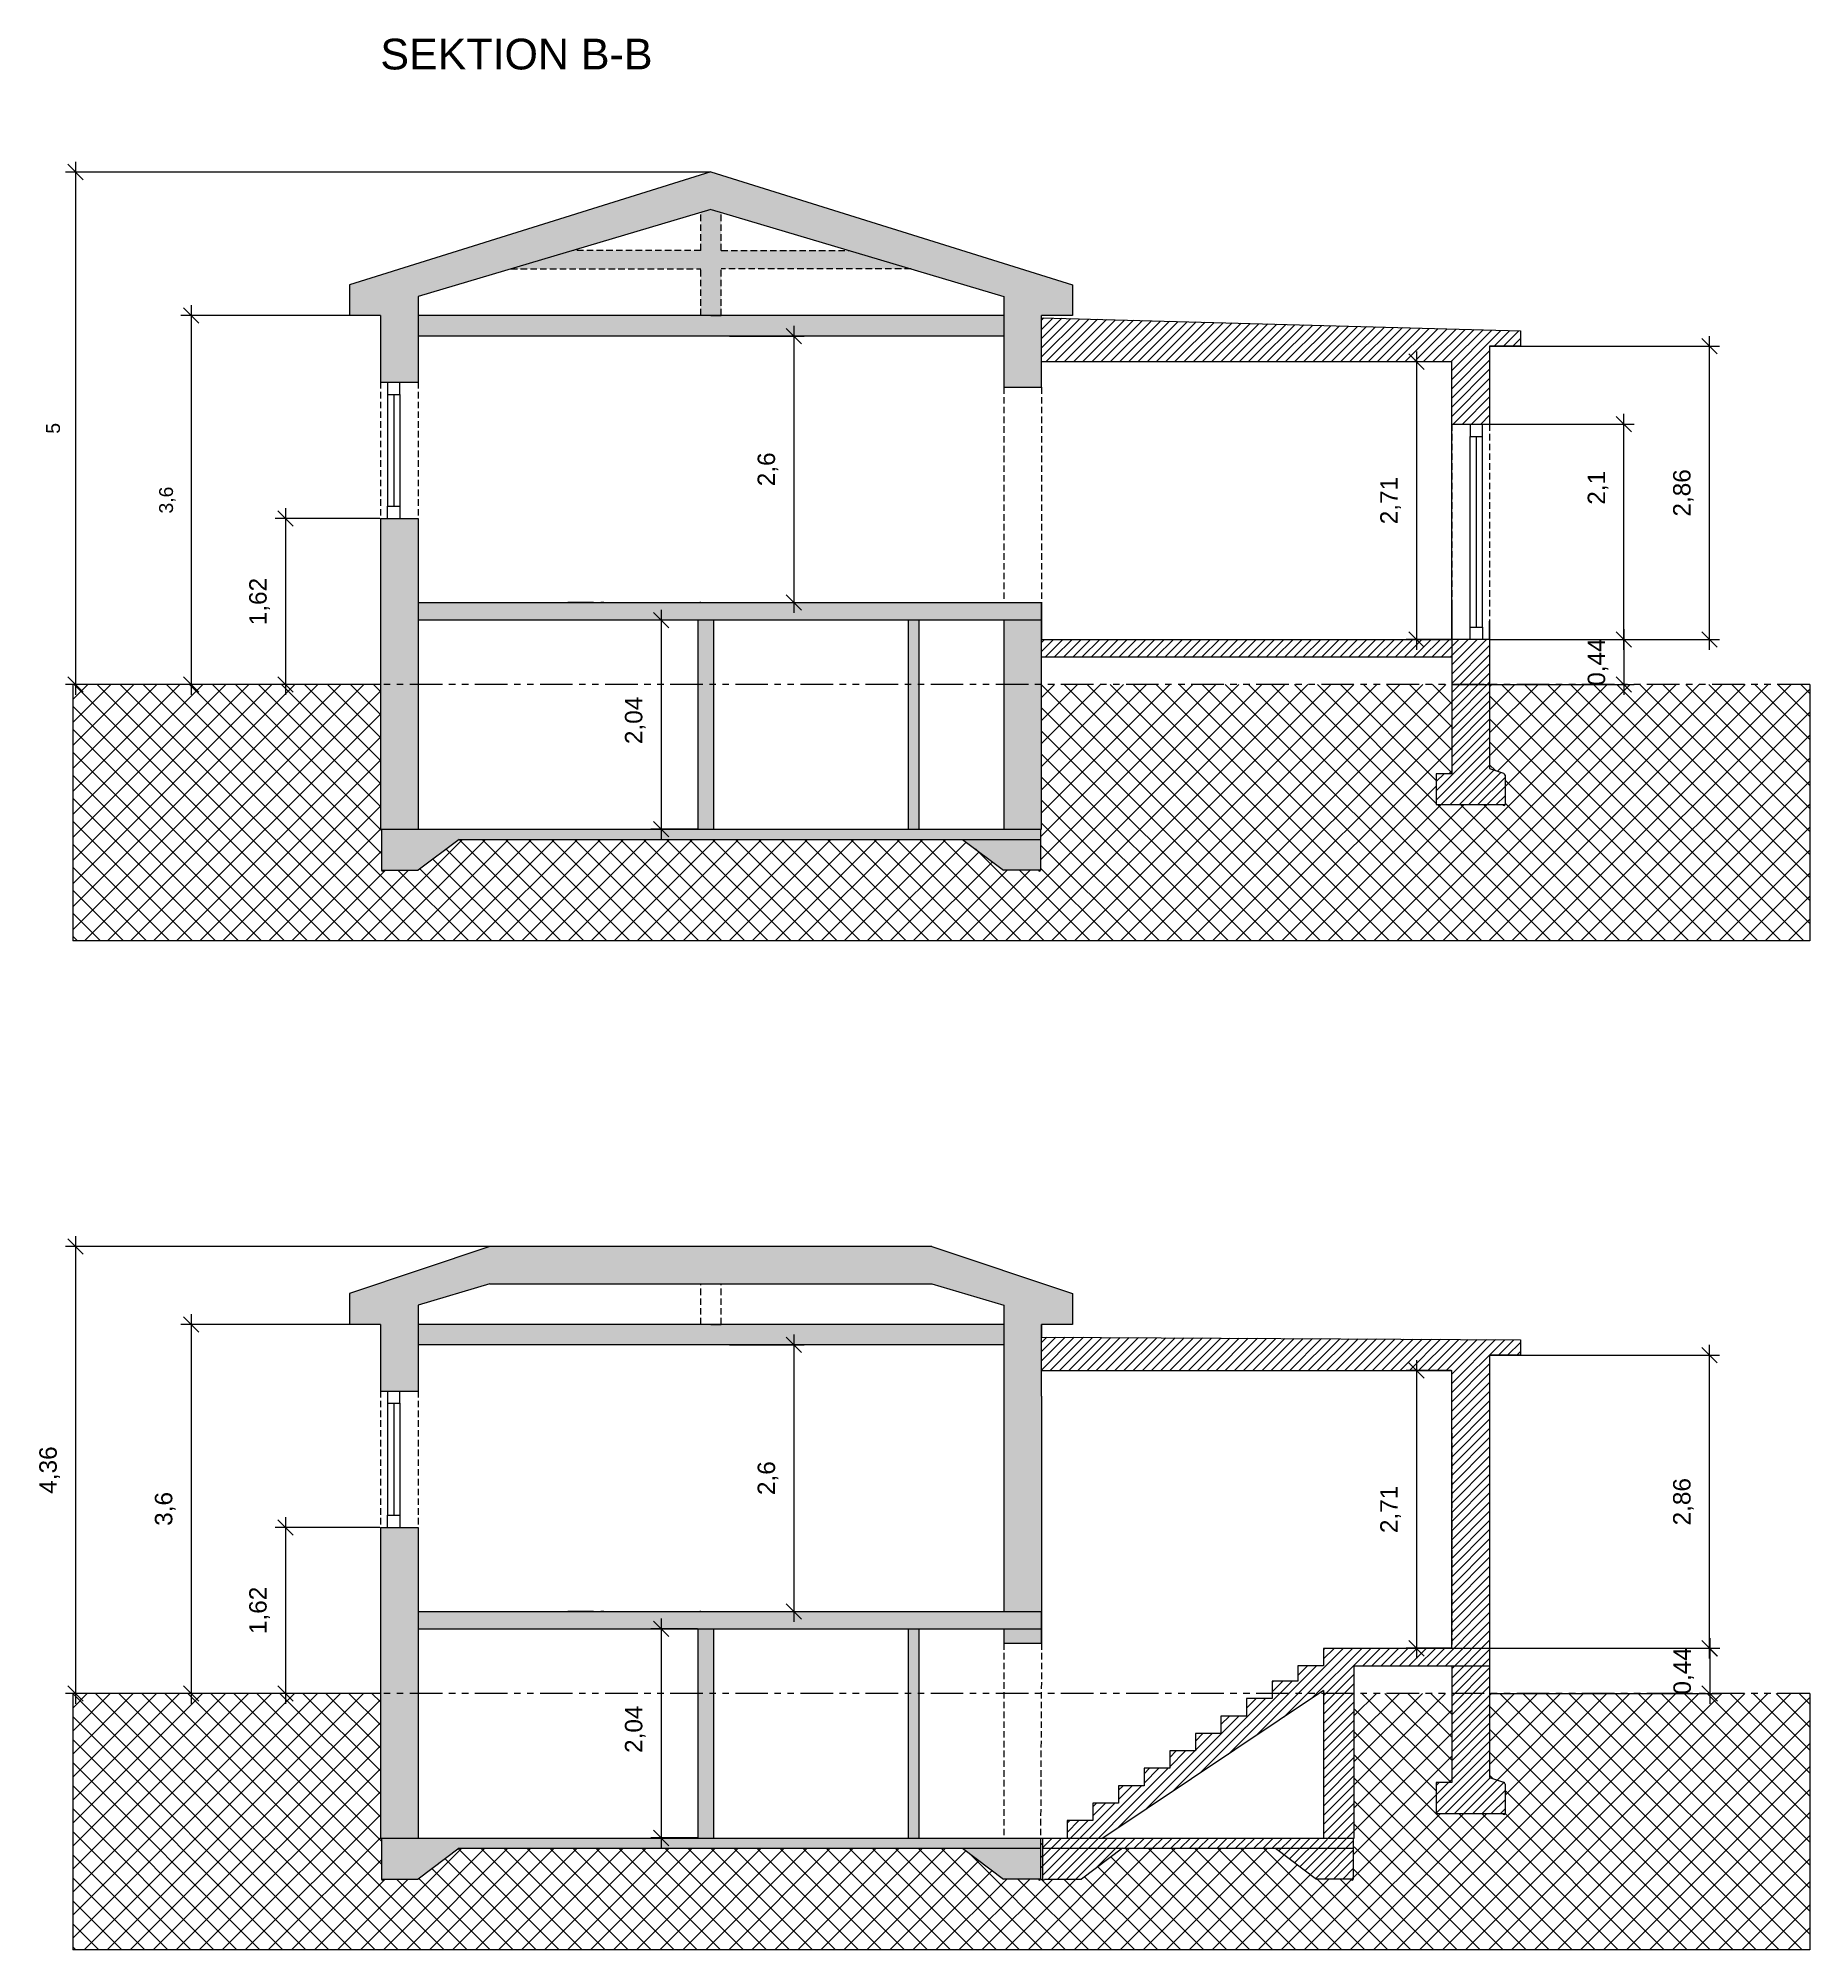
# Model space of a CAD drawing. Header units: millimetres. Extents: x -50011 to 90899, y -58634 to 500399.
# Drawn here: x 38760 to 56036, y 9390 to 28035 of the extents above; entities that cross this region are included whole.
import ezdxf

# ---------------------------------------------------------------- set-up
doc = ezdxf.new("R2010")
doc.units = ezdxf.units.MM
doc.linetypes.add('HIDDEN', pattern=[9.525, 6.35, -3.175])
doc.linetypes.add('PHANTOM2', pattern=[31.75, 15.875, -3.175, 3.175, -3.175, 3.175, -3.175])
doc.layers.get('0').update_dxf_attribs({"color": 1})
for name, color, linetype in [('Angivelser', 7, 'Continuous'), ('Grundritningar', 1, 'Continuous'), ('Mått', 4, 'Continuous')]:
    doc.layers.add(name, color=color, linetype=linetype)
doc.styles.get("Standard").update_dxf_attribs({"font": 'Arial.ttf', "height": 170})
doc.dimstyles.new('Egen dimension', dxfattribs={"dimscale": 10, "dimtxt": 2.5, "dimasz": 15, "dimexe": 10, "dimexo": 0.625, "dimgap": 15, "dimtad": 1, "dimlfac": 0.001, "dimtxsty": 'Standard', "dimblk": 'OBLIQUE', "dimblk1": 'OBLIQUE', "dimblk2": 'OBLIQUE', "dimcen": 20, "dimdle": 10, "dimadec": 0, "dimazin": 0, "dimtfac": 1, "dimtmove": 0, "dimatfit": 3, "dimldrblk": 'OPEN90', "dimfxl": 1, "dimarcsym": 0})
doc.dimstyles.new('ISO-25', dxfattribs={"dimscale": 10, "dimtxt": 2.5, "dimasz": 15, "dimexe": 10, "dimexo": 0.625, "dimgap": 15, "dimtad": 1, "dimlfac": 0.001, "dimtxsty": 'Standard', "dimblk": 'OBLIQUE', "dimblk1": 'OBLIQUE', "dimblk2": 'OBLIQUE', "dimcen": 20, "dimdle": 10, "dimadec": 0, "dimazin": 0, "dimtfac": 1, "dimtmove": 0, "dimatfit": 3, "dimldrblk": 'OPEN90', "dimfxl": 1, "dimarcsym": 0})

# ---------------------------------------------------------------- blocks, each defined once
blk = doc.blocks.new('_Oblique')
at = {"color": 0, "linetype": 'ByBlock', "lineweight": -2}
blk.add_line((-0.5, -0.5), (0.5, 0.5), dxfattribs=at)
blk = doc.blocks.new('*D32')
at = {"layer": 'Defpoints', "color": 0, "transparency": 16777216}
for p in [(45196, 22360), (44835, 20320), (45196, 20320)]:
    blk.add_point(p, dxfattribs=at)
at = {"layer": 'Mått', "color": 0, "lineweight": -2, "transparency": 16777216}
for p, q in [((44835, 22460), (44835, 20220)), ((45190, 22360), (44735, 22360)), ((45190, 20320), (44735, 20320))]:
    blk.add_line(p, q, dxfattribs=at)
at = {"layer": 'Mått', "color": 0, "lineweight": -2, "transparency": 16777216, "xscale": 150, "yscale": 150, "zscale": 150}
for p, rotation in [((44835, 22360), 90), ((44835, 20320), 270)]:
    blk.add_blockref('_Oblique', p, dxfattribs=dict(at, rotation=rotation))
at = {"layer": 'Mått', "color": 0, "transparency": 16777216, "insert": (44582, 21381), "char_height": 170, "attachment_point": 5, "rotation": 90}
blk.add_mtext('2,04', dxfattribs=at)
blk = doc.blocks.new('_Open90')
at = {"color": 0, "linetype": 'ByBlock', "lineweight": -2}
for p, q in [((0, 0), (-1, 0)), ((-0.5, 0.5), (0, 0)), ((0, 0), (-0.5, -0.5))]:
    blk.add_line(p, q, dxfattribs=at)
blk = doc.blocks.new('*D33')
at = {"layer": 'Defpoints', "color": 0, "transparency": 16777216}
for p in [(45496, 25130), (45496, 22530), (46129, 22530)]:
    blk.add_point(p, dxfattribs=at)
at = {"layer": 'Mått', "color": 0, "lineweight": -2, "transparency": 16777216}
for p, q in [((46129, 25230), (46129, 22430)), ((45502, 25130), (46229, 25130)), ((45502, 22530), (46229, 22530))]:
    blk.add_line(p, q, dxfattribs=at)
at = {"layer": 'Mått', "color": 0, "lineweight": -2, "transparency": 16777216, "xscale": 150, "yscale": 150, "zscale": 150}
for p, rotation in [((46129, 25130), 90), ((46129, 22530), 270)]:
    blk.add_blockref('_Oblique', p, dxfattribs=dict(at, rotation=rotation))
at = {"layer": 'Mått', "color": 0, "transparency": 16777216, "insert": (45876, 23830), "char_height": 170, "attachment_point": 5, "rotation": 90}
blk.add_mtext('2,6', dxfattribs=at)
blk = doc.blocks.new('*D34')
at = {"layer": 'Defpoints', "color": 0, "transparency": 16777216}
for p in [(52914, 22170), (52544, 21730), (54224, 21730)]:
    blk.add_point(p, dxfattribs=at)
at = {"layer": 'Mått', "color": 0, "lineweight": -2, "transparency": 16777216}
for p, q in [((54224, 22270), (54224, 21630)), ((52920, 22170), (54324, 22170)), ((52550, 21730), (54324, 21730))]:
    blk.add_line(p, q, dxfattribs=at)
at = {"layer": 'Mått', "color": 0, "lineweight": -2, "transparency": 16777216, "xscale": 150, "yscale": 150, "zscale": 150}
for p, rotation in [((54224, 22170), 90), ((54224, 21730), 270)]:
    blk.add_blockref('_Oblique', p, dxfattribs=dict(at, rotation=rotation))
at = {"layer": 'Mått', "color": 0, "transparency": 16777216, "insert": (53971, 21950), "char_height": 170, "attachment_point": 5, "rotation": 90}
blk.add_mtext('0,44', dxfattribs=at)
blk = doc.blocks.new('*D35')
at = {"layer": 'Defpoints', "color": 0, "transparency": 16777216}
for p in [(52544, 24270), (54224, 24270), (52914, 22170)]:
    blk.add_point(p, dxfattribs=at)
at = {"layer": 'Mått', "color": 0, "lineweight": -2, "transparency": 16777216}
for p, q in [((52550, 24270), (54324, 24270)), ((54224, 22070), (54224, 24370)), ((52920, 22170), (54324, 22170))]:
    blk.add_line(p, q, dxfattribs=at)
at = {"layer": 'Mått', "color": 0, "lineweight": -2, "transparency": 16777216, "xscale": 150, "yscale": 150, "zscale": 150}
for p, rotation in [((54224, 24270), 90), ((54224, 22170), 270)]:
    blk.add_blockref('_Oblique', p, dxfattribs=dict(at, rotation=rotation))
at = {"layer": 'Mått', "color": 0, "transparency": 16777216, "insert": (53971, 23650), "char_height": 170, "attachment_point": 5, "rotation": 90}
blk.add_mtext('2,1', dxfattribs=at)
blk = doc.blocks.new('*D38')
at = {"layer": 'Defpoints', "color": 0, "transparency": 16777216}
for p in [(42096, 23350), (41171, 21730), (42096, 21730)]:
    blk.add_point(p, dxfattribs=at)
at = {"layer": 'Mått', "color": 0, "lineweight": -2, "transparency": 16777216}
for p, q in [((42090, 23350), (41071, 23350)), ((41171, 23450), (41171, 21630)), ((42090, 21730), (41071, 21730))]:
    blk.add_line(p, q, dxfattribs=at)
at = {"layer": 'Mått', "color": 0, "lineweight": -2, "transparency": 16777216, "xscale": 150, "yscale": 150, "zscale": 150}
for p, rotation in [((41171, 23350), 90), ((41171, 21730), 270)]:
    blk.add_blockref('_Oblique', p, dxfattribs=dict(at, rotation=rotation))
at = {"layer": 'Mått', "color": 0, "transparency": 16777216, "insert": (40918, 22540), "char_height": 170, "attachment_point": 5, "rotation": 90}
blk.add_mtext('1,62', dxfattribs=at)
blk = doc.blocks.new('*D47')
at = {"layer": 'Defpoints', "color": 0, "transparency": 16777216}
for p in [(45320, 26730), (39124, 21730), (42096, 21730)]:
    blk.add_point(p, dxfattribs=at)
at = {"layer": 'Mått', "color": 0, "lineweight": -2, "transparency": 16777216}
for p, q in [((45314, 26730), (39024, 26730)), ((39124, 26830), (39124, 21630)), ((42090, 21730), (39024, 21730))]:
    blk.add_line(p, q, dxfattribs=at)
at = {"layer": 'Mått', "color": 0, "lineweight": -2, "transparency": 16777216, "xscale": 150, "yscale": 150, "zscale": 150}
for p, rotation in [((39124, 26730), 90), ((39124, 21730), 270)]:
    blk.add_blockref('_Oblique', p, dxfattribs=dict(at, rotation=rotation))
at = {"layer": 'Mått', "color": 0, "transparency": 16777216, "insert": (38905, 24230), "char_height": 135, "attachment_point": 5, "rotation": 90}
blk.add_mtext('5', dxfattribs=at)
blk = doc.blocks.new('*D48')
at = {"layer": 'Defpoints', "color": 0, "transparency": 16777216}
for p in [(42096, 25330), (40250, 21730), (42096, 21730)]:
    blk.add_point(p, dxfattribs=at)
at = {"layer": 'Mått', "color": 0, "lineweight": -2, "transparency": 16777216}
for p, q in [((40250, 25430), (40250, 21630)), ((42090, 25330), (40150, 25330)), ((42090, 21730), (40150, 21730))]:
    blk.add_line(p, q, dxfattribs=at)
at = {"layer": 'Mått', "color": 0, "lineweight": -2, "transparency": 16777216, "xscale": 150, "yscale": 150, "zscale": 150}
for p, rotation in [((40250, 25330), 90), ((40250, 21730), 270)]:
    blk.add_blockref('_Oblique', p, dxfattribs=dict(at, rotation=rotation))
at = {"layer": 'Mått', "color": 0, "transparency": 16777216, "insert": (40019, 23530), "char_height": 135, "attachment_point": 5, "rotation": 90}
blk.add_mtext('3,6', dxfattribs=at)
blk = doc.blocks.new('*D201')
at = {"layer": 'Defpoints', "color": 0, "ltscale": 100, "transparency": 16777216}
for p in [(52914, 25030), (55057, 25030), (52914, 22170)]:
    blk.add_point(p, dxfattribs=at)
at = {"layer": 'Mått', "color": 0, "lineweight": -2, "ltscale": 100, "transparency": 16777216}
for p, q in [((52920, 25030), (55157, 25030)), ((55057, 22070), (55057, 25130)), ((52920, 22170), (55157, 22170))]:
    blk.add_line(p, q, dxfattribs=at)
at = {"layer": 'Mått', "color": 0, "lineweight": -2, "ltscale": 100, "transparency": 16777216, "xscale": 150, "yscale": 150, "zscale": 150}
for p, rotation in [((55057, 25030), 90), ((55057, 22170), 270)]:
    blk.add_blockref('_Oblique', p, dxfattribs=dict(at, rotation=rotation))
at = {"layer": 'Mått', "color": 0, "ltscale": 100, "transparency": 16777216, "insert": (54804, 23600), "char_height": 170, "attachment_point": 5, "rotation": 90}
blk.add_mtext('2,86', dxfattribs=at)
blk = doc.blocks.new('*D214')
at = {"layer": 'Defpoints', "color": 0, "ltscale": 100, "transparency": 16777216}
for p in [(52544, 24880), (52201, 22170), (52544, 22170)]:
    blk.add_point(p, dxfattribs=at)
at = {"layer": 'Mått', "color": 0, "lineweight": -2, "ltscale": 100, "transparency": 16777216}
for p, q in [((52538, 24880), (52101, 24880)), ((52201, 24980), (52201, 22070)), ((52538, 22170), (52101, 22170))]:
    blk.add_line(p, q, dxfattribs=at)
at = {"layer": 'Mått', "color": 0, "lineweight": -2, "ltscale": 100, "transparency": 16777216, "xscale": 150, "yscale": 150, "zscale": 150}
for p, rotation in [((52201, 24880), 90), ((52201, 22170), 270)]:
    blk.add_blockref('_Oblique', p, dxfattribs=dict(at, rotation=rotation))
at = {"layer": 'Mått', "color": 0, "ltscale": 100, "transparency": 16777216, "insert": (51948, 23525), "char_height": 170, "attachment_point": 5, "rotation": 90}
blk.add_mtext('2,71', dxfattribs=at)
blk = doc.blocks.new('*D221')
at = {"layer": 'Defpoints', "color": 0, "transparency": 16777216}
for p in [(45196, 12520), (44835, 10480), (45196, 10480)]:
    blk.add_point(p, dxfattribs=at)
at = {"layer": 'Mått', "color": 0, "lineweight": -2, "transparency": 16777216}
for p, q in [((45190, 12520), (44735, 12520)), ((44835, 12620), (44835, 10380)), ((45190, 10480), (44735, 10480))]:
    blk.add_line(p, q, dxfattribs=at)
at = {"layer": 'Mått', "color": 0, "lineweight": -2, "transparency": 16777216, "xscale": 150, "yscale": 150, "zscale": 150}
for p, rotation in [((44835, 12520), 90), ((44835, 10480), 270)]:
    blk.add_blockref('_Oblique', p, dxfattribs=dict(at, rotation=rotation))
at = {"layer": 'Mått', "color": 0, "transparency": 16777216, "insert": (44582, 11541), "char_height": 170, "attachment_point": 5, "rotation": 90}
blk.add_mtext('2,04', dxfattribs=at)
blk = doc.blocks.new('*D215')
at = {"layer": 'Defpoints', "color": 0, "transparency": 16777216}
for p in [(45496, 15290), (45496, 12690), (46129, 12690)]:
    blk.add_point(p, dxfattribs=at)
at = {"layer": 'Mått', "color": 0, "lineweight": -2, "transparency": 16777216}
for p, q in [((45502, 15290), (46229, 15290)), ((46129, 15390), (46129, 12590)), ((45502, 12690), (46229, 12690))]:
    blk.add_line(p, q, dxfattribs=at)
at = {"layer": 'Mått', "color": 0, "lineweight": -2, "transparency": 16777216, "xscale": 150, "yscale": 150, "zscale": 150}
for p, rotation in [((46129, 15290), 90), ((46129, 12690), 270)]:
    blk.add_blockref('_Oblique', p, dxfattribs=dict(at, rotation=rotation))
at = {"layer": 'Mått', "color": 0, "transparency": 16777216, "insert": (45876, 13990), "char_height": 170, "attachment_point": 5, "rotation": 90}
blk.add_mtext('2,6', dxfattribs=at)
blk = doc.blocks.new('*D216')
at = {"layer": 'Defpoints', "color": 0, "transparency": 16777216}
for p in [(52914, 12330), (52914, 11890), (55060, 11890)]:
    blk.add_point(p, dxfattribs=at)
at = {"layer": 'Mått', "color": 0, "lineweight": -2, "transparency": 16777216}
for p, q in [((52920, 12330), (55160, 12330)), ((55060, 12430), (55060, 11790)), ((52920, 11890), (55160, 11890))]:
    blk.add_line(p, q, dxfattribs=at)
at = {"layer": 'Mått', "color": 0, "lineweight": -2, "transparency": 16777216, "xscale": 150, "yscale": 150, "zscale": 150}
for p, rotation in [((55060, 12330), 90), ((55060, 11890), 270)]:
    blk.add_blockref('_Oblique', p, dxfattribs=dict(at, rotation=rotation))
at = {"layer": 'Mått', "color": 0, "transparency": 16777216, "insert": (54807, 12110), "char_height": 170, "attachment_point": 5, "rotation": 90}
blk.add_mtext('0,44', dxfattribs=at)
blk = doc.blocks.new('*D222')
at = {"layer": 'Defpoints', "color": 0, "transparency": 16777216}
for p in [(42096, 13510), (41171, 11890), (42096, 11890)]:
    blk.add_point(p, dxfattribs=at)
at = {"layer": 'Mått', "color": 0, "lineweight": -2, "transparency": 16777216}
for p, q in [((42090, 13510), (41071, 13510)), ((41171, 13610), (41171, 11790)), ((42090, 11890), (41071, 11890))]:
    blk.add_line(p, q, dxfattribs=at)
at = {"layer": 'Mått', "color": 0, "lineweight": -2, "transparency": 16777216, "xscale": 150, "yscale": 150, "zscale": 150}
for p, rotation in [((41171, 13510), 90), ((41171, 11890), 270)]:
    blk.add_blockref('_Oblique', p, dxfattribs=dict(at, rotation=rotation))
at = {"layer": 'Mått', "color": 0, "transparency": 16777216, "insert": (40918, 12700), "char_height": 170, "attachment_point": 5, "rotation": 90}
blk.add_mtext('1,62', dxfattribs=at)
blk = doc.blocks.new('*D217')
at = {"layer": 'Defpoints', "color": 0, "transparency": 16777216}
for p in [(43165, 16249), (39124, 11890), (42096, 11890)]:
    blk.add_point(p, dxfattribs=at)
at = {"layer": 'Mått', "color": 0, "lineweight": -2, "transparency": 16777216}
for p, q in [((43159, 16249), (39024, 16249)), ((39124, 16349), (39124, 11790)), ((42090, 11890), (39024, 11890))]:
    blk.add_line(p, q, dxfattribs=at)
at = {"layer": 'Mått', "color": 0, "lineweight": -2, "transparency": 16777216, "xscale": 150, "yscale": 150, "zscale": 150}
for p, rotation in [((39124, 16249), 90), ((39124, 11890), 270)]:
    blk.add_blockref('_Oblique', p, dxfattribs=dict(at, rotation=rotation))
at = {"layer": 'Mått', "color": 0, "transparency": 16777216, "insert": (38871, 14069), "char_height": 170, "attachment_point": 5, "rotation": 90}
blk.add_mtext('4,36', dxfattribs=at)
blk = doc.blocks.new('*D218')
at = {"layer": 'Defpoints', "color": 0, "transparency": 16777216}
for p in [(42096, 15490), (40250, 11890), (42096, 11890)]:
    blk.add_point(p, dxfattribs=at)
at = {"layer": 'Mått', "color": 0, "lineweight": -2, "transparency": 16777216}
for p, q in [((42090, 15490), (40150, 15490)), ((40250, 15590), (40250, 11790)), ((42090, 11890), (40150, 11890))]:
    blk.add_line(p, q, dxfattribs=at)
at = {"layer": 'Mått', "color": 0, "lineweight": -2, "transparency": 16777216, "xscale": 150, "yscale": 150, "zscale": 150}
for p, rotation in [((40250, 15490), 90), ((40250, 11890), 270)]:
    blk.add_blockref('_Oblique', p, dxfattribs=dict(at, rotation=rotation))
at = {"layer": 'Mått', "color": 0, "transparency": 16777216, "insert": (39998, 13690), "char_height": 170, "attachment_point": 5, "rotation": 90}
blk.add_mtext('3,6', dxfattribs=at)
blk = doc.blocks.new('*D219')
at = {"layer": 'Defpoints', "color": 0, "ltscale": 100, "transparency": 16777216}
for p in [(52914, 15190), (55057, 15190), (52914, 12330)]:
    blk.add_point(p, dxfattribs=at)
at = {"layer": 'Mått', "color": 0, "lineweight": -2, "ltscale": 100, "transparency": 16777216}
for p, q in [((55057, 12230), (55057, 15290)), ((52920, 15190), (55157, 15190)), ((52920, 12330), (55157, 12330))]:
    blk.add_line(p, q, dxfattribs=at)
at = {"layer": 'Mått', "color": 0, "lineweight": -2, "ltscale": 100, "transparency": 16777216, "xscale": 150, "yscale": 150, "zscale": 150}
for p, rotation in [((55057, 15190), 90), ((55057, 12330), 270)]:
    blk.add_blockref('_Oblique', p, dxfattribs=dict(at, rotation=rotation))
at = {"layer": 'Mått', "color": 0, "ltscale": 100, "transparency": 16777216, "insert": (54804, 13760), "char_height": 170, "attachment_point": 5, "rotation": 90}
blk.add_mtext('2,86', dxfattribs=at)
blk = doc.blocks.new('*D220')
at = {"layer": 'Defpoints', "color": 0, "ltscale": 100, "transparency": 16777216}
for p in [(52544, 15040), (52201, 12330), (52544, 12330)]:
    blk.add_point(p, dxfattribs=at)
at = {"layer": 'Mått', "color": 0, "lineweight": -2, "ltscale": 100, "transparency": 16777216}
for p, q in [((52201, 15140), (52201, 12230)), ((52538, 15040), (52101, 15040)), ((52538, 12330), (52101, 12330))]:
    blk.add_line(p, q, dxfattribs=at)
at = {"layer": 'Mått', "color": 0, "lineweight": -2, "ltscale": 100, "transparency": 16777216, "xscale": 150, "yscale": 150, "zscale": 150}
for p, rotation in [((52201, 15040), 90), ((52201, 12330), 270)]:
    blk.add_blockref('_Oblique', p, dxfattribs=dict(at, rotation=rotation))
at = {"layer": 'Mått', "color": 0, "ltscale": 100, "transparency": 16777216, "insert": (51948, 13685), "char_height": 170, "attachment_point": 5, "rotation": 90}
blk.add_mtext('2,71', dxfattribs=at)

msp = doc.modelspace()

# ---------------------------------------------------------------- hatches: boundary and pattern name
at = {"layer": 'Grundritningar', "ltscale": 100}
h = msp.add_hatch(color=256, dxfattribs=at)
h.dxf.hatch_style = 1
h.paths.add_polyline_path([(45320.427, 26365.021), (48174.924, 25516.616), (48174.924, 24680.437), (48174.924, 24630.437), (48544.087, 24630.437), (48544.087, 25330.437), (48844.924, 25330.437), (48844.924, 25630.437), (45320.427, 26730.341), (41795.931, 25630.437), (41795.931, 25330.437), (42095.931, 25330.437), (42095.931, 24680.437), (42165.931, 24680.437), (42465.931, 24680.437), (42465.931, 25516.616)])
h.paths.add_polyline_path([(46666.65, 25964.901), (45420.831, 25964.901), (45420.831, 26335.179), (45320.427, 26365.021), (45220.024, 26335.179), (45220.024, 25964.901), (43974.205, 25964.901), (43368.586, 25784.901), (45220.024, 25784.901), (45220.024, 25330.437), (45320.024, 25330.437), (45420.831, 25330.437), (45420.831, 25784.901), (47272.268, 25784.901)], flags=17)
h.paths.add_polyline_path([(48174.924, 25330.437), (42465.931, 25330.437), (42465.931, 25130.437), (48174.924, 25130.437)], flags=17)
h.paths.add_polyline_path([(48544.087, 22360.437), (48174.924, 22360.437), (48174.924, 21730.437), (48544.087, 21730.437)])
h.paths.add_polyline_path([(48544.087, 22530.437), (42465.931, 22530.437), (42465.931, 22360.437), (48544.087, 22360.437)])
h.paths.add_polyline_path([(48544.087, 21730.437), (48174.924, 21730.437), (48174.924, 20320.437), (48544.087, 20320.437)])
h.paths.add_polyline_path([(47345.931, 21730.437), (47245.931, 21730.437), (47245.931, 20320.437), (47345.931, 20320.437)])
h.paths.add_polyline_path([(45345.931, 21730.437), (45195.931, 21730.437), (45195.931, 20320.437), (45345.931, 20320.437)])
h.paths.add_polyline_path([(42465.931, 21730.437), (42095.931, 21730.437), (42095.931, 20320.437), (42105.931, 20320.437), (42465.931, 20320.437)])
h.paths.add_polyline_path([(42465.931, 23350.437), (42095.931, 23350.437), (42095.931, 22530.437), (42095.931, 21730.437), (42465.931, 21730.437)])
h.paths.add_polyline_path([(45345.931, 22360.437), (45195.931, 22360.437), (45195.931, 21730.437), (45345.931, 21730.437)])
h.paths.add_polyline_path([(47345.931, 22360.437), (47245.931, 22360.437), (47245.931, 21730.437), (47345.931, 21730.437)])
h.paths.add_polyline_path([(48534.087, 20220.437), (47774.087, 20220.437), (48174.087, 19920.437), (48534.087, 19920.437)])
h.paths.add_polyline_path([(48534.087, 20320.437), (42105.931, 20320.437), (42105.931, 20220.437), (42105.931, 19920.437), (42465.931, 19920.437), (42865.931, 20220.437), (48534.087, 20220.437)])
h = msp.add_hatch(dxfattribs=at)
h.set_pattern_fill('ANSI31', color=256, scale=20)
h.paths.add_polyline_path([(53214.087, 25180.437), (48544.087, 25308.437), (48544.087, 24880.437), (52544.087, 24880.437), (52544.087, 24270.437), (52914.087, 24270.437), (52914.087, 25030.437), (53214.087, 25030.437)])
h.paths.add_polyline_path([(52914.087, 21730.437), (52544.087, 21730.437), (52544.087, 20860.437), (52394.087, 20860.437), (52394.087, 20560.437), (53064.087, 20560.437), (53064.087, 20846.022, 0.322822806), (53050.412, 20864.995), (52914.087, 20910.437)])
h.paths.add_polyline_path([(52544.087, 22170.437), (48544.087, 22170.437), (48544.087, 22000.437), (52544.087, 22000.437)])
h.paths.add_polyline_path([(52914.087, 22170.437), (52544.087, 22170.437), (52544.087, 21730.437), (52914.087, 21730.437)])
h = msp.add_hatch(dxfattribs=at)
h.set_pattern_fill('ANSI37', color=256, scale=50)
h.paths.add_polyline_path([(56035.931, 21730.437), (52914.087, 21730.437), (52914.087, 20910.437), (53050.412, 20864.995, -0.322822806), (53064.087, 20846.022), (53064.087, 20560.437, -1), (53044.087, 20560.437), (52394.087, 20560.437), (52394.087, 20860.437), (52544.087, 20860.437), (52544.087, 21730.437), (48544.087, 21730.437), (48544.087, 20320.437), (48534.087, 20320.437), (48534.087, 19920.437, -1), (48514.087, 19920.437), (48174.087, 19920.437), (47774.087, 20220.437), (42865.931, 20220.437), (42465.931, 19920.437), (42125.931, 19920.437, -1), (42105.931, 19920.437), (42105.931, 20320.437), (42095.931, 20320.437), (42095.931, 21730.437), (39095.931, 21730.437), (39095.931, 19230.437), (56035.931, 19230.437)])
h.paths.add_polyline_path([(54131.566, 21678.332), (54131.566, 22224.86), (53781.27, 22224.86), (53781.27, 21678.332)], flags=9)
h = msp.add_hatch(color=256, dxfattribs=at)
h.dxf.hatch_style = 1
h.paths.add_polyline_path([(47475.702, 16248.791), (43165.152, 16248.791), (41795.931, 15789.791), (41795.931, 15489.791), (42095.931, 15489.791), (42095.931, 14839.791), (42165.931, 14839.791), (42465.931, 14839.791), (42465.931, 15675.971), (43165.152, 15883.791), (47475.702, 15883.791), (48174.924, 15675.971), (48174.924, 14839.791), (48174.924, 14789.791), (48174.924, 12689.791), (48544.087, 12689.791), (48544.087, 14789.791), (48544.087, 15489.791), (48844.924, 15489.791), (48844.924, 15789.791)])
h.paths.add_polyline_path([(48544.087, 12689.791), (42465.931, 12689.791), (42465.931, 12519.791), (48544.087, 12519.791)])
h.paths.add_polyline_path([(48544.087, 12519.791), (48174.924, 12519.791), (48174.924, 12379.791), (48544.087, 12379.791)])
h.paths.add_polyline_path([(47345.931, 12519.791), (47245.931, 12519.791), (47245.931, 11889.791), (47345.931, 11889.791)])
h.paths.add_polyline_path([(47345.931, 11889.791), (47245.931, 11889.791), (47245.931, 10479.791), (47345.931, 10479.791)])
h.paths.add_polyline_path([(45345.931, 11889.791), (45195.931, 11889.791), (45195.931, 10479.791), (45345.931, 10479.791)])
h.paths.add_polyline_path([(45345.931, 12519.791), (45195.931, 12519.791), (45195.931, 11889.791), (45345.931, 11889.791)])
h.paths.add_polyline_path([(42465.931, 13509.791), (42095.931, 13509.791), (42095.931, 12689.791), (42095.931, 11889.791), (42465.931, 11889.791)])
h.paths.add_polyline_path([(42465.931, 11889.791), (42095.931, 11889.791), (42095.931, 10479.791), (42105.931, 10479.791), (42465.931, 10479.791)])
h.paths.add_polyline_path([(42865.931, 10379.791), (48534.087, 10379.791), (48534.087, 10479.791), (42105.931, 10479.791), (42105.931, 10379.791), (42105.931, 10079.791), (42465.931, 10079.791)])
h.paths.add_polyline_path([(48534.087, 10379.791), (47774.087, 10379.791), (48174.087, 10079.791), (48534.087, 10079.791)])
h.paths.add_polyline_path([(48174.924, 15489.791), (42465.931, 15489.791), (42465.931, 15289.791), (48174.924, 15289.791)], flags=17)
h = msp.add_hatch(dxfattribs=at)
h.set_pattern_fill('ANSI31', color=256, scale=20)
h.set_pattern_definition([(45, (-10, 14175.573), (-44.90128, 44.90128), [])])
h.paths.add_polyline_path([(48544.087, 15365.791), (48544.087, 15039.791), (52544.087, 15039.791), (52544.087, 12329.791), (52914.087, 12329.791), (52914.087, 15189.791), (53214.087, 15189.791), (53214.087, 15339.791)])
h.paths.add_polyline_path([(52544.087, 11019.791), (52394.087, 11019.791), (52394.087, 10719.791), (53064.087, 10719.791), (53064.087, 11005.376, 0.322822806), (53050.412, 11024.349), (52914.087, 11069.791), (52914.087, 11889.791), (52544.087, 11889.791)])
h.paths.add_polyline_path([(52544.087, 12159.791), (52544.087, 11889.791), (52914.087, 11889.791), (52914.087, 12159.791)])
h.paths.add_polyline_path([(52544.087, 12329.791), (51294.087, 12329.791), (51294.087, 12159.791), (51044.087, 12159.791), (51044.087, 12009.791), (50794.087, 12009.791), (50794.087, 11889.791), (51251.297, 11889.791), (51294.087, 11918.407), (51294.087, 11889.791), (51594.087, 11889.791), (51594.087, 12159.791), (52914.087, 12159.791), (52914.087, 12329.791)])
h.paths.add_polyline_path([(51594.087, 11889.791), (51294.087, 11889.791), (51294.087, 10479.791), (51594.087, 10479.791)])
h.paths.add_polyline_path([(48554.087, 10479.791), (48554.087, 10379.791), (51584.087, 10379.791), (51584.087, 10479.791), (51294.087, 10479.791)])
h.paths.add_polyline_path([(50824.087, 10379.791), (51224.087, 10079.791), (51584.087, 10079.791), (51584.087, 10379.791)])
h.paths.add_polyline_path([(48554.087, 10379.791), (48554.087, 10079.791, 1), (48574.087, 10079.791), (48934.087, 10079.791), (49334.087, 10379.791)])
h.paths.add_polyline_path([(49044.087, 10649.791), (48794.087, 10649.791), (48794.087, 10479.791), (49142.927, 10479.791), (51251.297, 11889.791), (50794.087, 11889.791), (50794.087, 11839.791), (50544.087, 11839.791), (50544.087, 11669.791), (50294.087, 11669.791), (50294.087, 11499.791), (50044.087, 11499.791), (50044.087, 11329.791), (49794.087, 11329.791), (49794.087, 11159.791), (49544.087, 11159.791), (49544.087, 10989.791), (49294.087, 10989.791), (49294.087, 10819.791), (49044.087, 10819.791)])
h = msp.add_hatch(dxfattribs=at)
h.set_pattern_fill('ANSI37', color=256, scale=50)
h.set_pattern_definition([(45, (-10, 14175.57), (-112.2532, 112.2532), []), (135, (-10, 14175.57), (-112.2532, -112.2532), [])])
h.paths.add_polyline_path([(42105.931, 10479.791), (42095.931, 10479.791), (42095.931, 11889.791), (39095.931, 11889.791), (39095.931, 9389.791), (56035.931, 9389.791), (56035.931, 11889.791), (52914.087, 11889.791), (52914.087, 11069.791), (53050.412, 11024.349, -0.322822806), (53064.087, 11005.376), (53064.087, 10719.791, -1), (53044.087, 10719.791), (52394.087, 10719.791), (52394.087, 11019.791), (52544.087, 11019.791), (52544.087, 11889.791), (51594.087, 11889.791), (51594.087, 10479.791), (51584.087, 10079.791, -1), (51564.087, 10079.791), (51224.087, 10079.791), (50824.087, 10379.791), (49334.087, 10379.791), (48934.087, 10079.791), (48574.087, 10079.791, -1), (48554.087, 10079.791), (48554.087, 10479.791), (48534.087, 10479.791), (48534.087, 10079.791, -1), (48514.087, 10079.791), (48174.087, 10079.791), (47774.087, 10379.791), (42865.931, 10379.791), (42465.931, 10079.791), (42125.931, 10079.791, -1), (42105.931, 10079.791)])
h.paths.add_polyline_path([(54967.622, 11837.687), (54967.622, 12384.215), (54617.326, 12384.215), (54617.326, 11837.687)], flags=9)

# ---------------------------------------------------------------- linework, layer by layer
at = {"layer": 'Grundritningar'}
for p, q in [((45320.427, 26730.341), (41795.931, 25630.437)), ((45320.427, 26730.341), (48844.924, 25630.437)), ((45320.024, 26364.901), (42465.931, 25516.616)), ((45320.831, 26364.901), (48174.924, 25516.616)), ((41795.931, 25630.437), (41795.931, 25330.437)), ((48844.924, 25630.437), (48844.924, 25330.437)), ((42465.931, 25516.616), (42465.931, 24680.437)), ((48174.924, 25516.616), (48174.924, 24680.437)), ((48174.924, 25510.456), (48174.924, 24630.437)), ((42095.931, 25330.437), (41795.931, 25330.437)), ((42095.931, 25330.437), (42095.931, 24680.437)), ((48174.924, 25330.437), (42465.931, 25330.437)), ((45320.024, 25330.437), (45220.024, 25330.437)), ((45320.024, 25330.437), (45420.024, 25330.437)), ((48544.087, 24630.437), (48544.087, 25330.437)), ((48174.924, 25130.437), (42465.931, 25130.437)), ((52914.087, 25030.437), (52914.087, 24270.437)), ((42095.931, 24680.437), (42465.931, 24680.437)), ((42095.931, 24680.437), (42165.931, 24680.437)), ((42165.931, 24680.437), (42165.931, 24560.437)), ((42285.931, 24560.437), (42285.931, 24680.437)), ((48174.924, 24630.437), (48544.087, 24630.437)), ((42165.931, 24560.437), (42285.931, 24560.437)), ((42165.931, 24560.437), (42165.931, 23470.437)), ((42225.931, 24560.437), (42225.931, 23470.437)), ((42285.931, 24560.437), (42285.931, 23470.437)), ((52544.087, 24270.437), (52914.087, 24270.437)), ((52724.087, 24270.437), (52724.087, 24150.437)), ((52844.087, 22290.437), (52844.087, 24270.437)), ((52724.087, 24150.437), (52844.087, 24150.437)), ((52724.087, 22290.437), (52724.087, 24150.437)), ((52724.087, 24150.437), (52784.087, 24150.437)), ((52784.087, 24150.437), (52784.087, 22290.437)), ((42095.931, 23350.437), (42095.931, 22530.437)), ((42095.931, 23350.437), (42465.931, 23350.437)), ((42165.931, 23350.437), (42165.931, 23470.437)), ((42165.931, 23470.437), (42285.931, 23470.437)), ((42285.931, 23470.437), (42285.931, 23350.437)), ((42465.931, 23350.437), (42465.931, 20320.437)), ((42095.931, 22530.437), (42095.931, 21730.437)), ((42465.931, 22530.437), (48544.087, 22530.437)), ((44175.931, 22530.437), (43925.931, 22530.437)), ((44126.862, 22530.437), (44136.862, 22530.437)), ((44175.931, 22530.437), (45155.931, 22530.437)), ((44175.931, 22530.437), (44275.931, 22530.437)), ((44275.931, 22530.437), (44245.931, 22530.437)), ((45155.931, 22530.437), (45275.931, 22530.437)), ((45221.405, 22530.437), (45211.405, 22530.437)), ((48544.087, 20320.437), (48544.087, 22530.437)), ((52544.087, 22530.437), (52544.087, 21730.437)), ((42465.931, 22360.437), (48544.087, 22360.437)), ((45195.931, 20320.437), (45195.931, 22360.437)), ((45345.931, 22360.437), (45345.931, 20320.437)), ((47245.931, 20320.437), (47245.931, 22360.437)), ((47245.931, 22360.437), (47345.931, 22360.437)), ((47345.931, 22360.437), (47345.931, 20320.437)), ((48174.924, 22360.437), (48174.924, 20320.437)), ((52724.087, 22170.437), (52724.087, 22290.437)), ((52724.087, 22290.437), (52784.087, 22290.437)), ((52784.087, 22290.437), (52844.087, 22290.437)), ((52844.087, 22290.437), (52844.087, 22170.437)), ((52914.087, 22350.437), (52914.087, 21550.437)), ((52914.087, 22180.437), (52914.087, 22350.437)), ((52914.087, 22170.437), (52544.087, 22170.437)), ((52844.087, 22170.437), (52724.087, 22170.437)), ((52914.087, 22170.437), (52914.087, 20910.437)), ((39095.931, 21730.437), (39095.931, 19230.437)), ((42095.931, 21730.437), (42095.931, 20320.437)), ((52544.087, 21730.437), (52544.087, 20860.437)), ((56035.931, 21730.437), (56035.931, 19230.437)), ((52914.087, 20910.437), (53050.412, 20864.995)), ((52544.087, 20860.437), (52394.087, 20860.437)), ((52394.087, 20860.437), (52394.087, 20560.437)), ((53064.087, 20846.022), (53064.087, 20560.437)), ((52394.087, 20560.437), (53064.087, 20560.437)), ((42095.931, 20320.437), (48544.087, 20320.437)), ((42095.931, 20320.437), (42105.931, 20320.437)), ((42105.931, 20320.437), (42105.931, 19920.437)), ((42105.931, 20320.437), (42105.931, 20220.437)), ((42865.931, 20220.437), (42465.931, 19920.437)), ((42865.931, 20220.437), (48534.087, 20220.437)), ((45345.931, 20320.437), (47245.931, 20320.437)), ((47774.087, 20220.437), (48174.087, 19920.437)), ((48534.087, 20320.437), (48534.087, 19920.437)), ((42105.931, 19920.437), (42465.931, 19920.437)), ((48534.087, 19920.437), (48174.087, 19920.437)), ((56035.931, 19230.437), (39095.931, 19230.437)), ((43165.152, 16248.791), (41795.931, 15789.791)), ((47475.702, 16248.791), (48844.924, 15789.791)), ((43165.152, 15883.791), (42465.931, 15675.971)), ((47475.702, 15883.791), (48174.924, 15675.971)), ((41795.931, 15789.791), (41795.931, 15489.791)), ((42465.931, 15675.971), (42465.931, 14839.791)), ((48174.924, 15675.971), (48174.924, 14839.791)), ((48174.924, 15669.81), (48174.924, 14789.791)), ((48844.924, 15789.791), (48844.924, 15489.791)), ((42095.931, 15489.791), (41795.931, 15489.791)), ((42095.931, 15489.791), (42095.931, 14839.791)), ((48174.924, 15489.791), (42465.931, 15489.791)), ((45320.024, 15489.791), (45220.024, 15489.791)), ((45320.024, 15489.791), (45420.024, 15489.791)), ((48544.087, 14789.791), (48544.087, 15489.791)), ((48174.924, 15289.791), (42465.931, 15289.791)), ((52914.087, 15189.791), (52914.087, 12329.791)), ((42095.931, 14839.791), (42465.931, 14839.791)), ((42095.931, 14839.791), (42165.931, 14839.791)), ((42165.931, 14839.791), (42165.931, 14719.791)), ((42285.931, 14719.791), (42285.931, 14839.791)), ((42165.931, 14719.791), (42285.931, 14719.791)), ((42165.931, 14719.791), (42165.931, 13629.791)), ((42225.931, 14719.791), (42225.931, 13629.791)), ((42285.931, 14719.791), (42285.931, 13629.791)), ((42165.931, 13509.791), (42165.931, 13629.791)), ((42165.931, 13629.791), (42285.931, 13629.791)), ((42285.931, 13629.791), (42285.931, 13509.791)), ((42095.931, 13509.791), (42095.931, 12689.791)), ((42095.931, 13509.791), (42465.931, 13509.791)), ((42465.931, 13509.791), (42465.931, 10479.791)), ((42095.931, 12689.791), (42095.931, 11889.791)), ((42465.931, 12689.791), (48544.087, 12689.791)), ((44175.931, 12689.791), (43925.931, 12689.791)), ((44126.862, 12689.791), (44136.862, 12689.791)), ((44175.931, 12689.791), (45155.931, 12689.791)), ((44175.931, 12689.791), (44275.931, 12689.791)), ((44275.931, 12689.791), (44245.931, 12689.791)), ((45155.931, 12689.791), (45275.931, 12689.791)), ((45221.405, 12689.791), (45211.405, 12689.791)), ((48544.087, 12379.791), (48544.087, 12689.791)), ((42465.931, 12519.791), (48544.087, 12519.791)), ((45195.931, 10479.791), (45195.931, 12519.791)), ((45345.931, 12519.791), (45345.931, 10479.791)), ((47245.931, 10479.791), (47245.931, 12519.791)), ((47245.931, 12519.791), (47345.931, 12519.791)), ((47345.931, 12519.791), (47345.931, 10479.791)), ((48174.924, 12519.791), (48174.924, 12379.791)), ((51294.087, 12329.791), (51294.087, 12159.791)), ((52914.087, 12329.791), (52544.087, 12329.791)), ((52844.087, 12329.791), (52724.087, 12329.791)), ((52914.087, 12329.791), (52914.087, 11069.791)), ((51294.087, 12159.791), (51044.087, 12159.791)), ((51044.087, 12159.791), (51044.087, 12009.791)), ((51594.087, 10479.791), (51594.087, 12159.791)), ((52544.087, 12159.791), (52544.087, 11889.791)), ((51044.087, 12009.791), (50794.087, 12009.791)), ((50794.087, 12009.791), (50794.087, 11839.791)), ((39095.931, 11889.791), (39095.931, 9389.791)), ((42095.931, 11889.791), (42095.931, 10479.791)), ((51294.087, 11918.407), (49142.927, 10479.791)), ((50794.087, 11839.791), (50544.087, 11839.791)), ((50544.087, 11839.791), (50544.087, 11669.791)), ((51294.087, 11918.407), (51294.087, 10479.791)), ((52544.087, 11889.791), (52544.087, 11019.791)), ((56035.931, 11889.791), (56035.931, 9389.791)), ((50544.087, 11669.791), (50294.087, 11669.791)), ((50294.087, 11669.791), (50294.087, 11499.791)), ((50294.087, 11499.791), (50044.087, 11499.791)), ((50044.087, 11499.791), (50044.087, 11329.791)), ((50044.087, 11329.791), (49794.087, 11329.791)), ((49794.087, 11329.791), (49794.087, 11159.791)), ((49794.087, 11159.791), (49544.087, 11159.791)), ((49544.087, 11159.791), (49544.087, 10989.791)), ((52544.087, 11019.791), (52394.087, 11019.791)), ((52394.087, 11019.791), (52394.087, 10719.791)), ((52914.087, 11069.791), (53050.412, 11024.349)), ((53064.087, 11005.376), (53064.087, 10719.791)), ((49294.087, 10819.791), (49044.087, 10819.791)), ((49544.087, 10989.791), (49294.087, 10989.791)), ((49294.087, 10989.791), (49294.087, 10819.791)), ((52394.087, 10719.791), (53064.087, 10719.791)), ((42095.931, 10479.791), (48544.087, 10479.791)), ((42095.931, 10479.791), (42105.931, 10479.791)), ((42105.931, 10479.791), (42105.931, 10079.791)), ((42105.931, 10479.791), (42105.931, 10379.791)), ((45345.931, 10479.791), (47245.931, 10479.791)), ((48534.087, 10479.791), (48534.087, 10079.791)), ((48554.087, 10479.791), (51294.087, 10479.791)), ((48554.087, 10479.791), (48554.087, 10079.791)), ((51294.087, 10479.791), (51594.087, 10479.791)), ((51584.087, 10479.791), (51584.087, 10079.791)), ((42865.931, 10379.791), (42465.931, 10079.791)), ((42865.931, 10379.791), (48534.087, 10379.791)), ((47774.087, 10379.791), (48174.087, 10079.791)), ((48554.087, 10379.791), (51584.087, 10379.791)), ((49334.087, 10379.791), (48934.087, 10079.791)), ((50824.087, 10379.791), (51224.087, 10079.791)), ((42105.931, 10079.791), (42465.931, 10079.791)), ((48534.087, 10079.791), (48174.087, 10079.791)), ((48574.087, 10079.791), (48934.087, 10079.791)), ((51584.087, 10079.791), (51224.087, 10079.791)), ((56035.931, 9389.791), (39095.931, 9389.791))]:
    msp.add_line(p, q, dxfattribs=at)
at = {"layer": 'Grundritningar', "linetype": 'HIDDEN', "ltscale": 10}
for p, q in [((45220.024, 25964.901), (45220.024, 26335.179)), ((45420.831, 25964.901), (45420.831, 26335.179)), ((45220.024, 25964.901), (43974.205, 25964.901)), ((45420.831, 25964.901), (46666.65, 25964.901)), ((43368.586, 25784.901), (45220.024, 25784.901)), ((45220.024, 25330.437), (45220.024, 25784.901)), ((47272.268, 25784.901), (45420.831, 25784.901)), ((45420.831, 25330.437), (45420.831, 25784.901)), ((42095.931, 24680.437), (42095.931, 23350.437)), ((42465.931, 24680.437), (42465.931, 23350.437)), ((48174.924, 24630.437), (48174.924, 22530.437)), ((48544.087, 24630.437), (48544.087, 22530.437)), ((52544.087, 24270.437), (52544.087, 22170.437)), ((52914.087, 24270.437), (52914.087, 22170.437)), ((45220.024, 15489.791), (45220.024, 15883.791)), ((45420.831, 15489.791), (45420.831, 15883.791)), ((42095.931, 14839.791), (42095.931, 13509.791)), ((42465.931, 14839.791), (42465.931, 13509.791)), ((52544.087, 14429.791), (52544.087, 12329.791)), ((48174.924, 12379.791), (48174.924, 10479.791)), ((48544.087, 12379.791), (48534.087, 10479.791))]:
    msp.add_line(p, q, dxfattribs=at)
at = {"layer": 'Grundritningar', "ltscale": 100}
for p, q in [((48844.924, 25330.437), (48544.087, 25330.437)), ((48544.087, 25308.437), (53214.087, 25180.437)), ((53214.087, 25180.437), (53214.087, 25030.437)), ((53214.087, 25030.437), (52914.087, 25030.437)), ((48544.087, 24880.437), (52544.087, 24880.437)), ((52544.087, 22170.437), (52544.087, 24880.437)), ((48544.087, 22530.437), (48544.087, 22350.437)), ((48544.087, 22530.437), (48544.087, 22170.437)), ((48544.087, 22350.437), (48544.087, 22180.437)), ((48544.087, 22170.437), (52544.087, 22170.437)), ((48544.087, 22000.437), (52544.087, 22000.437)), ((47475.702, 16248.791), (43165.152, 16248.791)), ((43165.152, 15883.791), (47475.702, 15883.791)), ((48844.924, 15489.791), (48544.087, 15489.791)), ((48544.087, 15489.791), (48544.087, 15365.791)), ((48544.087, 15365.791), (53214.087, 15339.791)), ((53214.087, 15339.791), (53214.087, 15189.791)), ((53214.087, 15189.791), (52914.087, 15189.791)), ((48544.087, 15039.791), (52544.087, 15039.791)), ((52544.087, 12329.791), (52544.087, 15039.791)), ((48174.924, 14789.791), (48174.924, 12689.791)), ((48544.087, 14789.791), (48544.087, 12689.791)), ((48544.087, 12689.791), (48544.087, 12509.791)), ((48544.087, 12689.791), (48544.087, 12379.791)), ((48174.924, 12379.791), (48544.087, 12379.791)), ((52544.087, 12329.791), (51294.087, 12329.791)), ((51594.087, 12159.791), (52914.087, 12159.791)), ((49044.087, 10819.791), (49044.087, 10649.791)), ((49044.087, 10649.791), (48794.087, 10649.791)), ((48794.087, 10649.791), (48794.087, 10479.791)), ((48534.087, 10479.791), (48554.087, 10479.791))]:
    msp.add_line(p, q, dxfattribs=at)
at = {"layer": 'Grundritningar', "linetype": 'PHANTOM2', "ltscale": 20}
for p, q in [((56035.931, 21730.437), (39095.931, 21730.437)), ((56035.931, 11889.791), (39095.931, 11889.791))]:
    msp.add_line(p, q, dxfattribs=at)
at = {"layer": 'Grundritningar'}
for centre, radius, start, end in [((53044.087, 20846.022), 20, 0, 71.5650512), ((53054.087, 20560.437), 10, 180, 0), ((42115.931, 19920.437), 10, 180, 0), ((48524.087, 19920.437), 10, 180, 0), ((53044.087, 11005.376), 20, 0, 71.5650512), ((53054.087, 10719.791), 10, 180, 0), ((42115.931, 10079.791), 10, 180, 0), ((48524.087, 10079.791), 10, 180, 0), ((48564.087, 10079.791), 10, 180, 0), ((51574.087, 10079.791), 10, 180, 0)]:
    msp.add_arc(centre, radius, start, end, dxfattribs=at)

# ---------------------------------------------------------------- texts
at = {"layer": 'Angivelser'}
msp.add_text('SEKTION B-B', height=300, dxfattribs=at).set_placement((42095.931, 27730.437))

# ---------------------------------------------------------------- dimensions: what is measured, and where the dimension line sits
at = {"layer": 'Mått'}
for base, p1, p2, angle, dimstyle, picture, middle in [((39123.621, 21730.437), (45320.427, 26730.341), (42095.931, 21730.437), 90, 'Egen dimension', '*D47', (38905.2, 24230.389)), ((40250.414, 21730.437), (42095.931, 25330.437), (42095.931, 21730.437), 90, 'Egen dimension', '*D48', (40019.101, 23530.437)), ((46128.736, 22530.437), (45495.931, 25130.437), (45495.931, 22530.437), 270, 'ISO-25', '*D33', (45876.342, 23830.437)), ((41170.63, 21730.437), (42095.931, 23350.437), (42095.931, 21730.437), 270, 'ISO-25', '*D38', (40918.236, 22540.437)), ((39123.621, 11889.791), (43165.152, 16248.791), (42095.931, 11889.791), 90, 'Egen dimension', '*D217', (38871.227, 14069.291)), ((40250.414, 11889.791), (42095.931, 15489.791), (42095.931, 11889.791), 90, 'Egen dimension', '*D218', (39998.02, 13689.791)), ((46128.736, 12689.791), (45495.931, 15289.791), (45495.931, 12689.791), 270, 'ISO-25', '*D215', (45876.342, 13989.791)), ((41170.63, 11889.791), (42095.931, 13509.791), (42095.931, 11889.791), 270, 'ISO-25', '*D222', (40918.236, 12699.791))]:
    dim = msp.add_linear_dim(base=base, p1=p1, p2=p2, angle=angle, dimstyle=dimstyle, dxfattribs=at)
    dim.commit()
    dim.dimension.update_dxf_attribs({"geometry": picture, "text_midpoint": middle})
at = {"layer": 'Mått', "ltscale": 100}
for base, p1, p2, picture, middle in [((55056.569, 25030.437), (52914.087, 22170.437), (52914.087, 25030.437), '*D201', (54804.175, 23600.437)), ((55056.569, 15189.791), (52914.087, 12329.791), (52914.087, 15189.791), '*D219', (54804.175, 13759.791))]:
    dim = msp.add_linear_dim(base=base, p1=p1, p2=p2, angle=90, dimstyle='Egen dimension', dxfattribs=at)
    dim.commit()
    dim.dimension.update_dxf_attribs({"geometry": picture, "text_midpoint": middle})
for base, p1, p2, picture, middle in [((52200.795, 22170.437), (52544.087, 24880.437), (52544.087, 22170.437), '*D214', (52200.795, 23525.437)), ((52200.795, 12329.791), (52544.087, 15039.791), (52544.087, 12329.791), '*D220', (52200.795, 13684.791))]:
    dim = msp.add_linear_dim(base=base, p1=p1, p2=p2, angle=90, dimstyle='Egen dimension', dxfattribs=at)
    dim.commit()
    dim.dimension.update_dxf_attribs({"geometry": picture, "text_midpoint": middle, "dimtype": 160})
at = {"layer": 'Mått'}
for base, p1, p2, picture, middle in [((54223.532, 24270.437), (52914.087, 22170.437), (52544.087, 24270.437), '*D35', (54223.532, 23650.437)), ((44834.644, 20320.437), (45195.931, 22360.437), (45195.931, 20320.437), '*D32', (44834.644, 21381.364)), ((54223.532, 21730.437), (52914.087, 22170.437), (52544.087, 21730.437), '*D34', (54223.532, 21950.437)), ((44834.644, 10479.791), (45195.931, 12519.791), (45195.931, 10479.791), '*D221', (44834.644, 11540.719)), ((55059.588, 11889.791), (52914.087, 12329.791), (52914.087, 11889.791), '*D216', (55059.588, 12109.791))]:
    dim = msp.add_linear_dim(base=base, p1=p1, p2=p2, angle=270, dimstyle='ISO-25', dxfattribs=at)
    dim.commit()
    dim.dimension.update_dxf_attribs({"geometry": picture, "text_midpoint": middle, "dimtype": 160})

doc.saveas('drawing.dxf')
